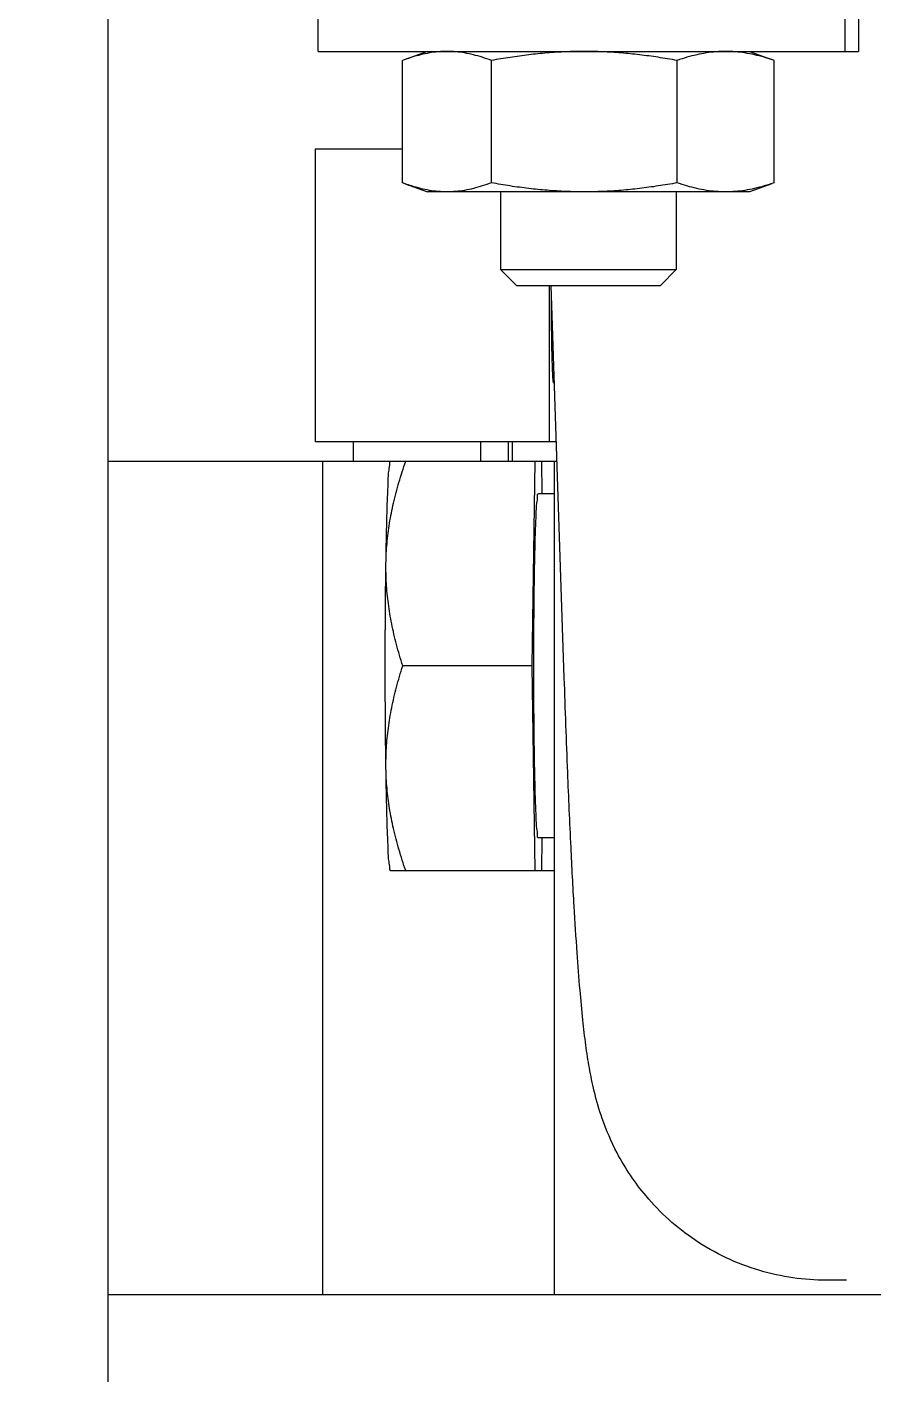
# Model space of a CAD drawing. Extents: x -50 to 48714, y -13211 to 6743.
# Drawn here: x 26042.6 to 26057.06, y -7886.14 to -7863.12 of the extents above; entities that cross this region are included whole.
import ezdxf

# ---------------------------------------------------------------- set-up
doc = ezdxf.new("R2010")
doc.units = 0
doc.header["$LTSCALE"] = 50
doc.layers.get('0').update_dxf_attribs({"linetype": 'CONTINUOUS'})

# ---------------------------------------------------------------- blocks, each defined once
blk = doc.blocks.new('SMAF_UE46_S')
for p, q in [((43.991, -134.51), (43.991, -60.31)), ((47.58, -96.449), (47.58, -91.949)), ((56.576, -91.949), (56.576, -96.449)), ((56.812, -91.949), (56.812, -96.449)), ((47.58, -96.449), (56.812, -96.449)), ((49.446, -96.449), (49.062, -96.588)), ((54.946, -96.449), (55.329, -96.588)), ((49.065, -96.587), (49.021, -96.603)), ((49.021, -98.694), (49.021, -96.603)), ((50.537, -98.694), (50.537, -96.603)), ((53.711, -98.694), (53.711, -96.603)), ((55.37, -98.694), (55.37, -96.603)), ((47.526, -98.119), (47.526, -103.119)), ((49.021, -98.119), (47.526, -98.119)), ((49.065, -98.71), (49.021, -98.694)), ((49.062, -98.709), (49.446, -98.849)), ((55.329, -98.709), (54.946, -98.849)), ((54.946, -98.849), (49.446, -98.849)), ((50.696, -98.849), (50.696, -100.178)), ((53.696, -98.849), (53.696, -100.178)), ((50.696, -100.178), (53.696, -100.178)), ((50.696, -100.178), (50.966, -100.449)), ((53.696, -100.178), (53.425, -100.449)), ((50.966, -100.449), (53.425, -100.449)), ((51.525, -100.449), (51.525, -103.119)), ((51.783, -107.154), (51.56, -100.449)), ((51.649, -103.119), (47.526, -103.119)), ((48.181, -103.449), (48.181, -103.119)), ((50.356, -103.449), (50.356, -103.119)), ((50.83, -103.449), (50.83, -103.119)), ((50.898, -103.449), (50.898, -103.119)), ((43.991, -103.449), (51.66, -103.449)), ((47.657, -117.7), (47.657, -103.449)), ((48.816, -103.443), (48.811, -103.452)), ((49.209, -103.443), (49.206, -103.449)), ((51.234, -106.949), (51.286, -103.449)), ((51.392, -103.449), (51.401, -104.009)), ((51.608, -103.449), (51.608, -117.7)), ((51.608, -104.009), (51.339, -104.009)), ((51.234, -106.949), (49.022, -106.949)), ((51.286, -110.449), (51.234, -106.949)), ((51.608, -109.889), (51.339, -109.889)), ((51.401, -109.889), (51.392, -110.449)), ((48.816, -110.454), (48.811, -110.445)), ((48.813, -110.449), (51.608, -110.449)), ((49.209, -110.454), (49.206, -110.449)), ((56.607, -117.449), (56.266, -117.449)), ((73.854, -117.7), (43.991, -117.7))]:
    blk.add_line(p, q)
for radius in [126.5, 111.15, 108.5, 100.5, 99.65]:
    blk.add_circle((11, -40.5), radius)
for points, start_tangent, end_tangent in [([(49.779, -96.449), (49.628, -96.455), (49.478, -96.475), (49.328, -96.506), (49.176, -96.549), (49.065, -96.587)], (-1, 0), (-0.939538, -0.342445)), ([(50.537, -96.603), (50.382, -96.549), (50.23, -96.506), (50.08, -96.475), (49.93, -96.455), (49.779, -96.449)], (-0.934351, 0.356355), (-1, 0)), ([(52.124, -96.449), (51.808, -96.455), (51.491, -96.475), (51.176, -96.506), (50.858, -96.55), (50.537, -96.603)], (-1, 0), (-0.98383, -0.179104)), ([(53.711, -96.603), (53.387, -96.549), (53.069, -96.506), (52.755, -96.475), (52.439, -96.455), (52.124, -96.449)], (-0.98383, 0.179104), (-1, 0)), ([(54.541, -96.449), (54.376, -96.455), (54.211, -96.475), (54.047, -96.506), (53.88, -96.549), (53.711, -96.603)], (-1, 0), (-0.944358, -0.328918)), ([(55.37, -96.603), (55.201, -96.549), (55.034, -96.506), (54.87, -96.475), (54.705, -96.455), (54.541, -96.449)], (-0.944358, 0.328918), (-1, 0)), ([(49.779, -98.849), (49.628, -98.842), (49.478, -98.823), (49.328, -98.791), (49.176, -98.748), (49.065, -98.71)], (-1, 0), (-0.939538, 0.342445)), ([(50.537, -98.694), (50.382, -98.748), (50.23, -98.791), (50.08, -98.823), (49.93, -98.842), (49.779, -98.849)], (-0.934351, -0.356355), (-1, 0)), ([(52.124, -98.849), (51.808, -98.842), (51.491, -98.822), (51.176, -98.791), (50.858, -98.748), (50.537, -98.694)], (-1, 0), (-0.98383, 0.179104)), ([(53.711, -98.694), (53.387, -98.748), (53.069, -98.791), (52.755, -98.823), (52.439, -98.842), (52.124, -98.849)], (-0.98383, -0.179104), (-1, 0)), ([(54.541, -98.849), (54.376, -98.842), (54.211, -98.823), (54.047, -98.791), (53.88, -98.748), (53.711, -98.694)], (-1, 0), (-0.944358, 0.328918)), ([(55.37, -98.694), (55.201, -98.748), (55.034, -98.791), (54.87, -98.823), (54.705, -98.842), (54.541, -98.849)], (-0.944358, -0.328918), (-1, 0)), ([(51.613, -102.07, -184.756), (51.611, -102.083, -184.672), (51.61, -102.089, -184.63), (51.609, -102.096, -184.588), (51.608, -102.099, -184.567), (51.608, -102.103, -184.546), (51.607, -102.106, -184.525), (51.607, -102.109, -184.504), (51.606, -102.111, -184.493), (51.606, -102.112, -184.483), (51.606, -102.114, -184.472), (51.606, -102.115, -184.467), (51.606, -102.116, -184.462), (51.606, -102.116, -184.459), (51.605, -102.116, -184.456), (51.605, -102.116, -184.455), (51.605, -102.116, -184.454), (51.605, -102.116, -184.451), (51.605, -102.116, -184.446), (51.605, -102.116, -184.44), (51.605, -102.115, -184.43), (51.604, -102.115, -184.419), (51.604, -102.114, -184.398), (51.603, -102.113, -184.377), (51.602, -102.111, -184.334), (51.601, -102.109, -184.291), (51.601, -102.108, -184.27), (51.6, -102.107, -184.249), (51.599, -102.106, -184.228), (51.599, -102.105, -184.206), (51.599, -102.104, -184.196), (51.598, -102.104, -184.185), (51.598, -102.103, -184.174), (51.598, -102.103, -184.164), (51.598, -102.102, -184.158), (51.598, -102.102, -184.156), (51.598, -102.102, -184.154), (51.598, -102.102, -184.153), (51.597, -102.101, -184.15), (51.597, -102.1, -184.148), (51.597, -102.099, -184.143), (51.597, -102.098, -184.138), (51.597, -102.096, -184.132), (51.597, -102.094, -184.122), (51.596, -102.089, -184.101), (51.596, -102.083, -184.081), (51.595, -102.073, -184.039), (51.593, -102.062, -183.998), (51.592, -102.052, -183.957), (51.592, -102.046, -183.936), (51.591, -102.041, -183.916), (51.591, -102.036, -183.895), (51.59, -102.033, -183.885), (51.59, -102.031, -183.874), (51.59, -102.029, -183.869), (51.59, -102.028, -183.864), (51.59, -102.027, -183.861), (51.59, -102.027, -183.86), (51.59, -102.026, -183.859), (51.59, -102.025, -183.857), (51.59, -102.024, -183.854), (51.59, -102.022, -183.849), (51.589, -102.019, -183.845), (51.589, -102.015, -183.835), (51.589, -102.01, -183.825), (51.589, -102.005, -183.816), (51.588, -101.996, -183.797), (51.587, -101.977, -183.758), (51.586, -101.959, -183.72), (51.585, -101.94, -183.682), (51.585, -101.931, -183.663), (51.584, -101.921, -183.643), (51.584, -101.912, -183.624), (51.583, -101.907, -183.615), (51.583, -101.903, -183.605), (51.583, -101.898, -183.595), (51.583, -101.896, -183.591), (51.583, -101.895, -183.589), (51.583, -101.895, -183.588), (51.583, -101.893, -183.586), (51.583, -101.891, -183.584), (51.583, -101.89, -183.582), (51.582, -101.887, -183.578), (51.582, -101.883, -183.573), (51.582, -101.88, -183.569), (51.582, -101.874, -183.561), (51.582, -101.867, -183.552), (51.581, -101.854, -183.535), (51.58, -101.828, -183.502), (51.58, -101.802, -183.468), (51.579, -101.776, -183.434), (51.578, -101.75, -183.4), (51.577, -101.737, -183.383), (51.577, -101.731, -183.375), (51.577, -101.724, -183.366), (51.577, -101.721, -183.362), (51.577, -101.718, -183.358), (51.577, -101.715, -183.354), (51.577, -101.713, -183.352), (51.576, -101.711, -183.35), (51.576, -101.71, -183.347), (51.576, -101.709, -183.347), (51.576, -101.708, -183.346), (51.576, -101.704, -183.342), (51.576, -101.696, -183.335), (51.576, -101.687, -183.328), (51.576, -101.679, -183.321), (51.575, -101.663, -183.307), (51.575, -101.647, -183.293), (51.575, -101.631, -183.279), (51.574, -101.599, -183.252), (51.573, -101.567, -183.224), (51.572, -101.534, -183.196), (51.572, -101.518, -183.182), (51.572, -101.51, -183.175), (51.572, -101.502, -183.168), (51.572, -101.494, -183.161), (51.571, -101.49, -183.157), (51.571, -101.486, -183.154), (51.571, -101.484, -183.152), (51.571, -101.482, -183.15), (51.571, -101.481, -183.15), (51.571, -101.48, -183.149), (51.571, -101.477, -183.148), (51.571, -101.473, -183.145), (51.571, -101.468, -183.142), (51.571, -101.459, -183.137), (51.571, -101.449, -183.132), (51.57, -101.43, -183.121), (51.57, -101.411, -183.111), (51.57, -101.392, -183.1), (51.569, -101.354, -183.079), (51.569, -101.317, -183.058), (51.568, -101.279, -183.037), (51.568, -101.26, -183.026), (51.568, -101.241, -183.015), (51.568, -101.231, -183.01), (51.568, -101.227, -183.008), (51.567, -101.222, -183.005), (51.567, -101.217, -183.002), (51.567, -101.215, -183.001), (51.567, -101.212, -183), (51.567, -101.211, -182.999), (51.567, -101.21, -182.999), (51.567, -101.207, -182.998), (51.567, -101.202, -182.996), (51.567, -101.192, -182.993), (51.567, -101.182, -182.99), (51.567, -101.172, -182.987), (51.567, -101.162, -182.983), (51.567, -101.141, -182.977), (51.567, -101.121, -182.971), (51.566, -101.101, -182.964), (51.566, -101.08, -182.958), (51.566, -101.04, -182.945), (51.566, -100.999, -182.932), (51.565, -100.979, -182.926), (51.565, -100.958, -182.919), (51.565, -100.948, -182.916), (51.565, -100.938, -182.913), (51.565, -100.933, -182.911), (51.565, -100.928, -182.91), (51.565, -100.925, -182.909), (51.565, -100.924, -182.909), (51.565, -100.923, -182.908), (51.565, -100.92, -182.908), (51.565, -100.917, -182.908), (51.565, -100.912, -182.907), (51.565, -100.907, -182.906), (51.565, -100.896, -182.905), (51.565, -100.885, -182.904), (51.565, -100.875, -182.903), (51.565, -100.853, -182.901), (51.565, -100.832, -182.899), (51.565, -100.811, -182.897), (51.565, -100.789, -182.894), (51.564, -100.747, -182.89), (51.564, -100.704, -182.886), (51.564, -100.619, -182.877)], (-0.025864, -0.154279, 0.987689), (-0.002662, 0.994814, 0.101672)), ([(48.736, -105.199), (48.754, -104.856), (48.797, -104.512), (48.865, -104.166), (48.958, -103.813), (49.075, -103.449)], (0.015112, 0.999886), (0.328947, 0.944348)), ([(48.736, -105.199), (48.744, -104.766), (48.753, -104.383), (48.764, -104.057), (48.775, -103.795), (48.788, -103.604), (48.802, -103.488), (48.81, -103.45)], (0.015112, 0.999886), (0.847964, 0.530054)), ([(51.339, -109.889), (51.327, -109.849), (51.314, -109.729), (51.303, -109.534), (51.292, -109.269), (51.283, -108.94), (51.275, -108.557), (51.269, -108.13), (51.265, -107.67), (51.263, -107.191), (51.263, -106.706), (51.265, -106.227), (51.269, -105.768), (51.275, -105.341), (51.283, -104.957), (51.292, -104.629), (51.303, -104.363), (51.314, -104.168), (51.327, -104.049), (51.339, -104.009)], (-1, 0), (1, 0)), ([(48.736, -108.699), (48.73, -108.227), (48.726, -107.727), (48.724, -107.21), (48.724, -106.687), (48.726, -106.17), (48.73, -105.67), (48.736, -105.199)], (-0.015112, 0.999886), (0.015112, 0.999886)), ([(49.022, -106.949), (48.916, -106.584), (48.834, -106.231), (48.777, -105.885), (48.744, -105.542), (48.736, -105.199)], (-0.303138, 0.952947), (0.015112, 0.999886)), ([(48.736, -108.699), (48.744, -108.356), (48.777, -108.012), (48.834, -107.666), (48.916, -107.313), (49.022, -106.949)], (-0.015112, 0.999886), (0.303138, 0.952947)), ([(56.266, -117.449), (55.124, -117.283), (54.013, -116.759), (53.181, -116.009), (52.686, -115.272), (52.432, -114.686), (52.294, -114.216), (52.212, -113.819), (52.152, -113.431), (52.101, -113.001), (52.052, -112.489), (52.003, -111.855), (51.952, -111.057), (51.898, -110.047), (51.842, -108.769), (51.783, -107.154)], (-1, 0), (-0.033235, 0.999448)), ([(49.075, -110.449), (48.958, -110.084), (48.865, -109.731), (48.797, -109.385), (48.754, -109.042), (48.736, -108.699)], (-0.328947, 0.944348), (-0.015112, 0.999886)), ([(48.81, -110.447), (48.802, -110.41), (48.788, -110.293), (48.775, -110.102), (48.764, -109.84), (48.753, -109.514), (48.744, -109.131), (48.736, -108.699)], (-0.847964, 0.530054), (-0.015112, 0.999886))]:
    blk.add_spline(points, degree=3, dxfattribs=dict(start_tangent=start_tangent, end_tangent=end_tangent))

msp = doc.modelspace()

# ---------------------------------------------------------------- block references
msp.add_blockref('SMAF_UE46_S', (26000, -7767.092))

doc.saveas('drawing.dxf')
